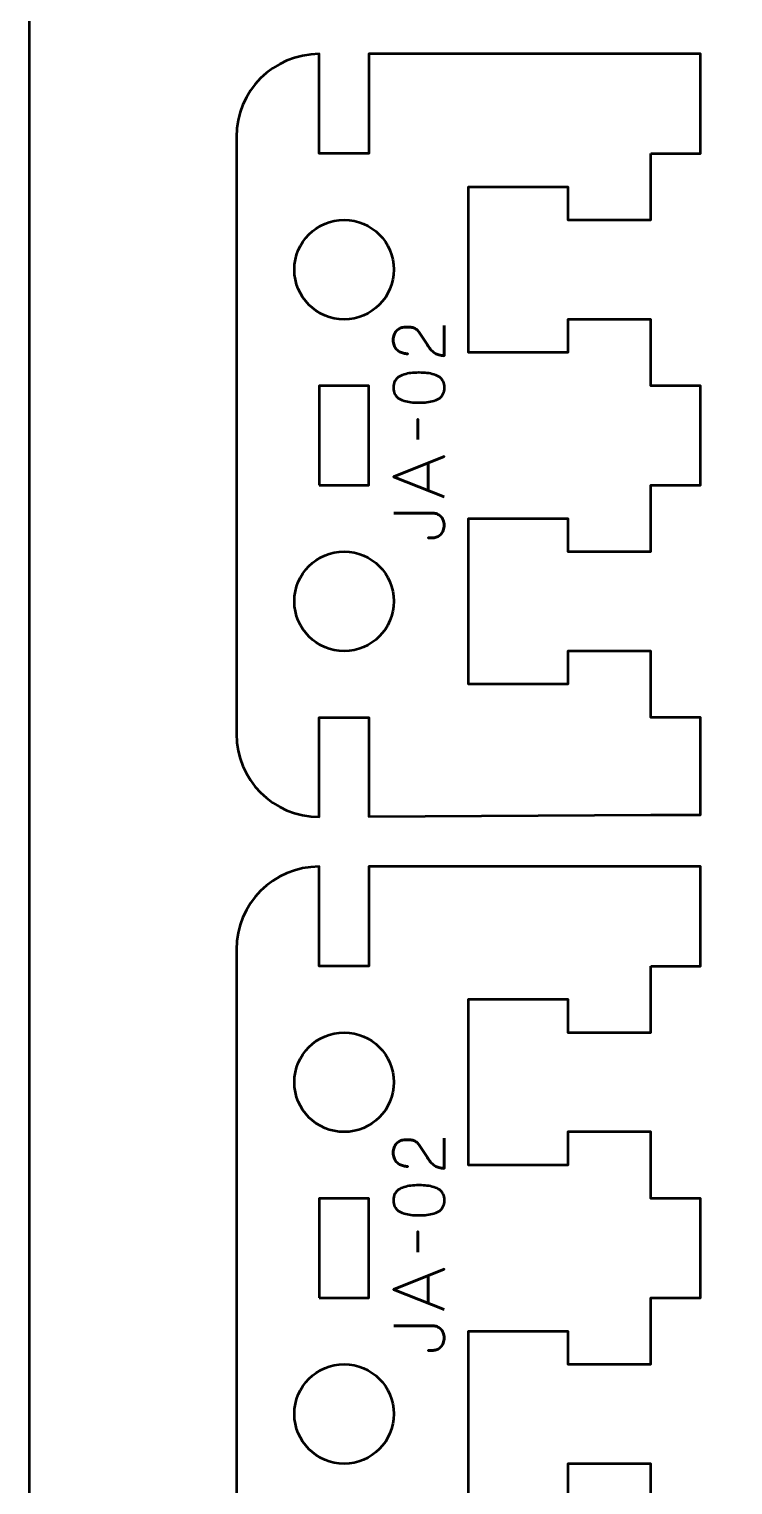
# Model space of a CAD drawing. Header units: centimetres. Extents: x -21 to 0, y -29.7 to 0.
# Drawn here: x -21 to -16.76, y -15.28 to -6.5 of the extents above; entities that cross this region are included whole.
import ezdxf

# ---------------------------------------------------------------- set-up
doc = ezdxf.new("R2010")
doc.units = ezdxf.units.CM
doc.header["$MEASUREMENT"] = 0
doc.layers.add('Layer 1', color=7, linetype='Continuous')

msp = doc.modelspace()

# ---------------------------------------------------------------- linework, layer by layer
at = {"layer": 'Layer 1', "color": 250, "lineweight": 53}
for centre in [(-19.1, -7.95006), (-19.1, -9.95006), (-19.1, -12.85006), (-19.1, -14.85006)]:
    msp.add_ellipse(centre, major_axis=(0, 0.3), ratio=1, dxfattribs=at)
at = {"layer": 'Layer 1', "color": 22, "lineweight": 53}
msp.add_open_spline([(-21.00003, -29.19995), (-21.00003, -29.19995), (-21.00003, -0.49992), (-21.00003, -0.49992), (-21.00003, -0.49992), (-21.00003, -0.22295), (-20.77694, 0.00004), (-20.49994, 0.00004), (-20.49994, 0.00004), (-20.49994, 0.00004), (-0.50008, 0.00004), (-0.50008, 0.00004), (-0.50008, 0.00004), (-0.22294, 0.00004), (0.00002, -0.22295), (0.00002, -0.49992), (0.00002, -0.49992), (0.00002, -0.49992), (0.00002, -29.19995), (0.00002, -29.19995), (0.00002, -29.19995), (0.00002, -29.47695), (-0.22294, -29.70004), (-0.50008, -29.70004), (-0.50008, -29.70004), (-0.50008, -29.70004), (-20.49994, -29.70004), (-20.49994, -29.70004), (-20.49994, -29.70004), (-20.77694, -29.70004), (-21.00003, -29.47695), (-21.00003, -29.19995)], degree=3, knots=[0, 0, 0, 0, 0.125, 0.125, 0.125, 0.125, 0.25, 0.25, 0.25, 0.25, 0.375, 0.375, 0.375, 0.375, 0.5, 0.5, 0.5, 0.5, 0.625, 0.625, 0.625, 0.625, 0.75, 0.75, 0.75, 0.75, 0.875, 0.875, 0.875, 0.875, 1, 1, 1, 1], dxfattribs=at)
at = {"layer": 'Layer 1', "color": 114, "lineweight": 53}
for points in [[(-17.25, -7.25006), (-17.25, -7.25006), (-17.24999, -7.65006), (-17.24999, -7.65006), (-17.24999, -7.65006), (-17.24999, -7.65006), (-17.75, -7.65006), (-17.75, -7.65006), (-17.75, -7.65006), (-17.75, -7.65006), (-17.75001, -7.45006), (-17.75001, -7.45006), (-17.75001, -7.45006), (-17.75001, -7.45006), (-18.35, -7.45006), (-18.35, -7.45006), (-18.35, -7.45006), (-18.35, -7.83339), (-18.35, -8.06673), (-18.35, -8.45006), (-18.35, -8.45006), (-18.35, -8.45006), (-17.75001, -8.45006), (-17.75001, -8.45006), (-17.75001, -8.45006), (-17.75001, -8.45006), (-17.75, -8.25006), (-17.75, -8.25006), (-17.75, -8.25006), (-17.75, -8.25006), (-17.25, -8.25006), (-17.25, -8.25006), (-17.25, -8.25006), (-17.25, -8.25006), (-17.25, -8.65006), (-17.25, -8.65006), (-17.25, -8.65006), (-17.25, -8.65006), (-16.95, -8.65006), (-16.95, -8.65006), (-16.95, -8.65006), (-16.95, -8.65006), (-16.95, -9.25006), (-16.95, -9.25006), (-16.95, -9.25006), (-16.95, -9.25006), (-17.25, -9.25006), (-17.25, -9.25006), (-17.25, -9.25006), (-17.25, -9.25006), (-17.24999, -9.65006), (-17.24999, -9.65006), (-17.24999, -9.65006), (-17.24999, -9.65006), (-17.75, -9.65006), (-17.75, -9.65006), (-17.75, -9.65006), (-17.75, -9.65006), (-17.75001, -9.45006), (-17.75001, -9.45006), (-17.75001, -9.45006), (-17.75001, -9.45006), (-18.35, -9.45006), (-18.35, -9.45006), (-18.35, -9.45006), (-18.35, -9.83339), (-18.35, -10.06673), (-18.35, -10.45006), (-18.35, -10.45006), (-18.35, -10.45006), (-17.75001, -10.45006), (-17.75001, -10.45006), (-17.75001, -10.45006), (-17.75001, -10.45006), (-17.75, -10.25006), (-17.75, -10.25006), (-17.75, -10.25006), (-17.75, -10.25006), (-17.25, -10.25006), (-17.25, -10.25006), (-17.25, -10.25006), (-17.25, -10.25006), (-17.25, -10.65006), (-17.25, -10.65006), (-17.25, -10.65006), (-17.25, -10.65006), (-16.95, -10.65006), (-16.95, -10.65006), (-16.95, -10.65006), (-16.95, -10.65006), (-16.95, -11.23756), (-16.95, -11.23756), (-16.95, -11.23756), (-16.95, -11.23756), (-17.25, -11.23756), (-17.25, -11.23756), (-17.25, -11.23756), (-17.25, -11.23756), (-18.95, -11.24818), (-18.95, -11.24818), (-18.95, -11.24818), (-18.95, -11.24818), (-18.95, -10.65006), (-18.95, -10.65006), (-18.95, -10.65006), (-18.95, -10.65006), (-19.25, -10.65006), (-19.25, -10.65006), (-19.25, -10.65006), (-19.25, -10.65006), (-19.25, -11.25006), (-19.25, -11.25006), (-19.25, -11.25006), (-19.52609, -11.25006), (-19.75, -11.02615), (-19.75, -10.75006), (-19.75, -10.75006), (-19.75, -10.75006), (-19.75, -7.15006), (-19.75, -7.15006), (-19.75, -7.15006), (-19.75, -6.87397), (-19.52609, -6.65006), (-19.25, -6.65006), (-19.25, -6.65006), (-19.25, -6.65006), (-19.25, -7.25006), (-19.25, -7.25006), (-19.25, -7.25006), (-19.25, -7.25006), (-18.95, -7.25006), (-18.95, -7.25006), (-18.95, -7.25006), (-18.95, -7.25006), (-18.95, -6.65006), (-18.95, -6.65006), (-18.95, -6.65006), (-18.95, -6.65006), (-17.24999, -6.65006), (-17.24999, -6.65006), (-17.24999, -6.65006), (-17.24999, -6.65006), (-17.25, -6.65006), (-17.25, -6.65006), (-17.25, -6.65006), (-17.25, -6.65006), (-16.95, -6.65006), (-16.95, -6.65006), (-16.95, -6.65006), (-16.95, -6.65006), (-16.95, -7.25006), (-16.95, -7.25006), (-16.95, -7.25006), (-16.95, -7.25006), (-17.25, -7.25006), (-17.25, -7.25006)], [(-17.25, -12.15006), (-17.25, -12.15006), (-17.24999, -12.55006), (-17.24999, -12.55006), (-17.24999, -12.55006), (-17.24999, -12.55006), (-17.75, -12.55006), (-17.75, -12.55006), (-17.75, -12.55006), (-17.75, -12.55006), (-17.75001, -12.35006), (-17.75001, -12.35006), (-17.75001, -12.35006), (-17.75001, -12.35006), (-18.35, -12.35006), (-18.35, -12.35006), (-18.35, -12.35006), (-18.35, -12.73339), (-18.35, -12.96673), (-18.35, -13.35006), (-18.35, -13.35006), (-18.35, -13.35006), (-17.75001, -13.35006), (-17.75001, -13.35006), (-17.75001, -13.35006), (-17.75001, -13.35006), (-17.75, -13.15006), (-17.75, -13.15006), (-17.75, -13.15006), (-17.75, -13.15006), (-17.25, -13.15006), (-17.25, -13.15006), (-17.25, -13.15006), (-17.25, -13.15006), (-17.25, -13.55006), (-17.25, -13.55006), (-17.25, -13.55006), (-17.25, -13.55006), (-16.95, -13.55006), (-16.95, -13.55006), (-16.95, -13.55006), (-16.95, -13.55006), (-16.95, -14.15006), (-16.95, -14.15006), (-16.95, -14.15006), (-16.95, -14.15006), (-17.25, -14.15006), (-17.25, -14.15006), (-17.25, -14.15006), (-17.25, -14.15006), (-17.24999, -14.55006), (-17.24999, -14.55006), (-17.24999, -14.55006), (-17.24999, -14.55006), (-17.75, -14.55006), (-17.75, -14.55006), (-17.75, -14.55006), (-17.75, -14.55006), (-17.75001, -14.35006), (-17.75001, -14.35006), (-17.75001, -14.35006), (-17.75001, -14.35006), (-18.35, -14.35006), (-18.35, -14.35006), (-18.35, -14.35006), (-18.35, -14.73339), (-18.35, -14.96673), (-18.35, -15.35006), (-18.35, -15.35006), (-18.35, -15.35006), (-17.75001, -15.35006), (-17.75001, -15.35006), (-17.75001, -15.35006), (-17.75001, -15.35006), (-17.75, -15.15006), (-17.75, -15.15006), (-17.75, -15.15006), (-17.75, -15.15006), (-17.25, -15.15006), (-17.25, -15.15006), (-17.25, -15.15006), (-17.25, -15.15006), (-17.25, -15.55006), (-17.25, -15.55006), (-17.25, -15.55006), (-17.25, -15.55006), (-16.95, -15.55006), (-16.95, -15.55006), (-16.95, -15.55006), (-16.95, -15.55006), (-16.95, -16.13756), (-16.95, -16.13756), (-16.95, -16.13756), (-16.95, -16.13756), (-17.25, -16.13756), (-17.25, -16.13756), (-17.25, -16.13756), (-17.25, -16.13756), (-18.95, -16.14818), (-18.95, -16.14818), (-18.95, -16.14818), (-18.95, -16.14818), (-18.95, -15.55006), (-18.95, -15.55006), (-18.95, -15.55006), (-18.95, -15.55006), (-19.25, -15.55006), (-19.25, -15.55006), (-19.25, -15.55006), (-19.25, -15.55006), (-19.25, -16.15006), (-19.25, -16.15006), (-19.25, -16.15006), (-19.52609, -16.15006), (-19.75, -15.92615), (-19.75, -15.65006), (-19.75, -15.65006), (-19.75, -15.65006), (-19.75, -12.05006), (-19.75, -12.05006), (-19.75, -12.05006), (-19.75, -11.77397), (-19.52609, -11.55006), (-19.25, -11.55006), (-19.25, -11.55006), (-19.25, -11.55006), (-19.25, -12.15006), (-19.25, -12.15006), (-19.25, -12.15006), (-19.25, -12.15006), (-18.95, -12.15006), (-18.95, -12.15006), (-18.95, -12.15006), (-18.95, -12.15006), (-18.95, -11.55006), (-18.95, -11.55006), (-18.95, -11.55006), (-18.95, -11.55006), (-17.24999, -11.55006), (-17.24999, -11.55006), (-17.24999, -11.55006), (-17.24999, -11.55006), (-17.25, -11.55006), (-17.25, -11.55006), (-17.25, -11.55006), (-17.25, -11.55006), (-16.95, -11.55006), (-16.95, -11.55006), (-16.95, -11.55006), (-16.95, -11.55006), (-16.95, -12.15006), (-16.95, -12.15006), (-16.95, -12.15006), (-16.95, -12.15006), (-17.25, -12.15006), (-17.25, -12.15006)]]:
    msp.add_open_spline(points, degree=3, knots=[0, 0, 0, 0, 0.025641, 0.025641, 0.025641, 0.025641, 0.0512821, 0.0512821, 0.0512821, 0.0512821, 0.0769231, 0.0769231, 0.0769231, 0.0769231, 0.1025641, 0.1025641, 0.1025641, 0.1025641, 0.1282051, 0.1282051, 0.1282051, 0.1282051, 0.1538462, 0.1538462, 0.1538462, 0.1538462, 0.1794872, 0.1794872, 0.1794872, 0.1794872, 0.2051282, 0.2051282, 0.2051282, 0.2051282, 0.2307692, 0.2307692, 0.2307692, 0.2307692, 0.2564103, 0.2564103, 0.2564103, 0.2564103, 0.2820513, 0.2820513, 0.2820513, 0.2820513, 0.3076923, 0.3076923, 0.3076923, 0.3076923, 0.3333333, 0.3333333, 0.3333333, 0.3333333, 0.3589744, 0.3589744, 0.3589744, 0.3589744, 0.3846154, 0.3846154, 0.3846154, 0.3846154, 0.4102564, 0.4102564, 0.4102564, 0.4102564, 0.4358974, 0.4358974, 0.4358974, 0.4358974, 0.4615385, 0.4615385, 0.4615385, 0.4615385, 0.4871795, 0.4871795, 0.4871795, 0.4871795, 0.5128205, 0.5128205, 0.5128205, 0.5128205, 0.5384615, 0.5384615, 0.5384615, 0.5384615, 0.5641026, 0.5641026, 0.5641026, 0.5641026, 0.5897436, 0.5897436, 0.5897436, 0.5897436, 0.6153846, 0.6153846, 0.6153846, 0.6153846, 0.6410256, 0.6410256, 0.6410256, 0.6410256, 0.6666667, 0.6666667, 0.6666667, 0.6666667, 0.6923077, 0.6923077, 0.6923077, 0.6923077, 0.7179487, 0.7179487, 0.7179487, 0.7179487, 0.7435897, 0.7435897, 0.7435897, 0.7435897, 0.7692308, 0.7692308, 0.7692308, 0.7692308, 0.7948718, 0.7948718, 0.7948718, 0.7948718, 0.8205128, 0.8205128, 0.8205128, 0.8205128, 0.8461538, 0.8461538, 0.8461538, 0.8461538, 0.8717949, 0.8717949, 0.8717949, 0.8717949, 0.8974359, 0.8974359, 0.8974359, 0.8974359, 0.9230769, 0.9230769, 0.9230769, 0.9230769, 0.9487179, 0.9487179, 0.9487179, 0.9487179, 0.974359, 0.974359, 0.974359, 0.974359, 1, 1, 1, 1], dxfattribs=at)
at = {"layer": 'Layer 1', "color": 30, "lineweight": 53}
for points, knots in [([(-18.49612, -8.28755), (-18.49612, -8.28755), (-18.49612, -8.46916), (-18.49612, -8.46916), (-18.49612, -8.46916), (-18.5084, -8.46881), (-18.51926, -8.46726), (-18.52858, -8.46464), (-18.52858, -8.46464), (-18.53789, -8.46196), (-18.54607, -8.45837), (-18.55313, -8.45392), (-18.55313, -8.45392), (-18.56018, -8.4494), (-18.56646, -8.44425), (-18.57197, -8.4384), (-18.57197, -8.4384), (-18.57754, -8.43254), (-18.58262, -8.42626), (-18.58742, -8.41949), (-18.58742, -8.41949), (-18.59215, -8.41272), (-18.59687, -8.40573), (-18.60153, -8.39846), (-18.60153, -8.39846), (-18.60153, -8.39846), (-18.64979, -8.32607), (-18.64979, -8.32607), (-18.64979, -8.32607), (-18.65501, -8.31867), (-18.66065, -8.31288), (-18.66686, -8.30879), (-18.66686, -8.30879), (-18.673, -8.30463), (-18.67949, -8.30173), (-18.68627, -8.29997), (-18.68627, -8.29997), (-18.69311, -8.29828), (-18.70002, -8.29722), (-18.70715, -8.29687), (-18.70715, -8.29687), (-18.71428, -8.29651), (-18.7214, -8.29637), (-18.72853, -8.29644), (-18.72853, -8.29644), (-18.73438, -8.29644), (-18.74066, -8.29722), (-18.74744, -8.29877), (-18.74744, -8.29877), (-18.75414, -8.30039), (-18.76084, -8.30293), (-18.76747, -8.30653), (-18.76747, -8.30653), (-18.77411, -8.31013), (-18.78017, -8.31493), (-18.78568, -8.32092), (-18.78568, -8.32092), (-18.79111, -8.32692), (-18.79548, -8.33433), (-18.7988, -8.34315), (-18.7988, -8.34315), (-18.80212, -8.35197), (-18.80381, -8.36234), (-18.80388, -8.37433), (-18.80388, -8.37433), (-18.80381, -8.3864), (-18.80212, -8.39705), (-18.79887, -8.40623), (-18.79887, -8.40623), (-18.79563, -8.4154), (-18.79111, -8.42323), (-18.7854, -8.42972), (-18.7854, -8.42972), (-18.77968, -8.43621), (-18.77305, -8.44143), (-18.76564, -8.44552), (-18.76564, -8.44552), (-18.75823, -8.44962), (-18.75033, -8.45258), (-18.742, -8.45448), (-18.742, -8.45448), (-18.73368, -8.45639), (-18.72521, -8.45731), (-18.71667, -8.45731), (-18.71667, -8.45731), (-18.72521, -8.45731), (-18.73368, -8.45639), (-18.742, -8.45448), (-18.742, -8.45448), (-18.75033, -8.45258), (-18.75823, -8.44962), (-18.76564, -8.44552), (-18.76564, -8.44552), (-18.77305, -8.44143), (-18.77968, -8.43621), (-18.7854, -8.42972), (-18.7854, -8.42972), (-18.79111, -8.42323), (-18.79563, -8.4154), (-18.79887, -8.40623), (-18.79887, -8.40623), (-18.80212, -8.39705), (-18.80381, -8.3864), (-18.80388, -8.37433), (-18.80388, -8.37433), (-18.80381, -8.36234), (-18.80212, -8.35197), (-18.7988, -8.34315), (-18.7988, -8.34315), (-18.79548, -8.33433), (-18.79111, -8.32692), (-18.78568, -8.32092), (-18.78568, -8.32092), (-18.78017, -8.31493), (-18.77411, -8.31013), (-18.76747, -8.30653), (-18.76747, -8.30653), (-18.76084, -8.30293), (-18.75414, -8.30039), (-18.74744, -8.29877), (-18.74744, -8.29877), (-18.74066, -8.29722), (-18.73438, -8.29644), (-18.72853, -8.29644), (-18.72853, -8.29644), (-18.7214, -8.29637), (-18.71428, -8.29651), (-18.70715, -8.29687), (-18.70715, -8.29687), (-18.70002, -8.29722), (-18.69311, -8.29828), (-18.68627, -8.29997), (-18.68627, -8.29997), (-18.67949, -8.30173), (-18.673, -8.30463), (-18.66686, -8.30879), (-18.66686, -8.30879), (-18.66065, -8.31288), (-18.65501, -8.31867), (-18.64979, -8.32607), (-18.64979, -8.32607), (-18.64979, -8.32607), (-18.60153, -8.39846), (-18.60153, -8.39846), (-18.60153, -8.39846), (-18.59687, -8.40573), (-18.59215, -8.41272), (-18.58742, -8.41949), (-18.58742, -8.41949), (-18.58262, -8.42626), (-18.57754, -8.43254), (-18.57197, -8.4384), (-18.57197, -8.4384), (-18.56646, -8.44425), (-18.56018, -8.4494), (-18.55313, -8.45392), (-18.55313, -8.45392), (-18.54607, -8.45837), (-18.53789, -8.46196), (-18.52858, -8.46464), (-18.52858, -8.46464), (-18.51926, -8.46726), (-18.5084, -8.46881), (-18.49612, -8.46916), (-18.49612, -8.46916), (-18.49612, -8.46916), (-18.49612, -8.28755), (-18.49612, -8.28755)], [0, 0, 0, 0, 0.0238095, 0.0238095, 0.0238095, 0.0238095, 0.047619, 0.047619, 0.047619, 0.047619, 0.0714286, 0.0714286, 0.0714286, 0.0714286, 0.0952381, 0.0952381, 0.0952381, 0.0952381, 0.1190476, 0.1190476, 0.1190476, 0.1190476, 0.1428571, 0.1428571, 0.1428571, 0.1428571, 0.1666667, 0.1666667, 0.1666667, 0.1666667, 0.1904762, 0.1904762, 0.1904762, 0.1904762, 0.2142857, 0.2142857, 0.2142857, 0.2142857, 0.2380952, 0.2380952, 0.2380952, 0.2380952, 0.2619048, 0.2619048, 0.2619048, 0.2619048, 0.2857143, 0.2857143, 0.2857143, 0.2857143, 0.3095238, 0.3095238, 0.3095238, 0.3095238, 0.3333333, 0.3333333, 0.3333333, 0.3333333, 0.3571429, 0.3571429, 0.3571429, 0.3571429, 0.3809524, 0.3809524, 0.3809524, 0.3809524, 0.4047619, 0.4047619, 0.4047619, 0.4047619, 0.4285714, 0.4285714, 0.4285714, 0.4285714, 0.452381, 0.452381, 0.452381, 0.452381, 0.4761905, 0.4761905, 0.4761905, 0.4761905, 0.5, 0.5, 0.5, 0.5, 0.5238095, 0.5238095, 0.5238095, 0.5238095, 0.547619, 0.547619, 0.547619, 0.547619, 0.5714286, 0.5714286, 0.5714286, 0.5714286, 0.5952381, 0.5952381, 0.5952381, 0.5952381, 0.6190476, 0.6190476, 0.6190476, 0.6190476, 0.6428571, 0.6428571, 0.6428571, 0.6428571, 0.6666667, 0.6666667, 0.6666667, 0.6666667, 0.6904762, 0.6904762, 0.6904762, 0.6904762, 0.7142857, 0.7142857, 0.7142857, 0.7142857, 0.7380952, 0.7380952, 0.7380952, 0.7380952, 0.7619048, 0.7619048, 0.7619048, 0.7619048, 0.7857143, 0.7857143, 0.7857143, 0.7857143, 0.8095238, 0.8095238, 0.8095238, 0.8095238, 0.8333333, 0.8333333, 0.8333333, 0.8333333, 0.8571429, 0.8571429, 0.8571429, 0.8571429, 0.8809524, 0.8809524, 0.8809524, 0.8809524, 0.9047619, 0.9047619, 0.9047619, 0.9047619, 0.9285714, 0.9285714, 0.9285714, 0.9285714, 0.952381, 0.952381, 0.952381, 0.952381, 0.9761905, 0.9761905, 0.9761905, 0.9761905, 1, 1, 1, 1]), ([(-18.49612, -8.66177), (-18.49619, -8.64696), (-18.4988, -8.63419), (-18.50388, -8.62353), (-18.50388, -8.62353), (-18.50896, -8.61295), (-18.51623, -8.60413), (-18.52547, -8.59708), (-18.52547, -8.59708), (-18.53478, -8.59009), (-18.54579, -8.58459), (-18.55849, -8.5805), (-18.55849, -8.5805), (-18.57119, -8.57647), (-18.58509, -8.57358), (-18.60033, -8.57196), (-18.60033, -8.57196), (-18.61557, -8.57026), (-18.63159, -8.56942), (-18.64852, -8.56949), (-18.64852, -8.56949), (-18.66538, -8.56942), (-18.6814, -8.57026), (-18.69657, -8.57196), (-18.69657, -8.57196), (-18.71174, -8.57358), (-18.72571, -8.57647), (-18.73841, -8.5805), (-18.73841, -8.5805), (-18.75104, -8.58459), (-18.76204, -8.59009), (-18.77143, -8.59708), (-18.77143, -8.59708), (-18.78074, -8.60413), (-18.78801, -8.61295), (-18.79309, -8.62353), (-18.79309, -8.62353), (-18.79824, -8.63419), (-18.80085, -8.64696), (-18.80092, -8.66177), (-18.80092, -8.66177), (-18.80085, -8.67659), (-18.79824, -8.68936), (-18.79309, -8.70002), (-18.79309, -8.70002), (-18.78801, -8.7106), (-18.78074, -8.71942), (-18.77143, -8.72647), (-18.77143, -8.72647), (-18.76204, -8.73346), (-18.75104, -8.73896), (-18.73841, -8.74305), (-18.73841, -8.74305), (-18.72571, -8.74708), (-18.71174, -8.74997), (-18.69657, -8.75159), (-18.69657, -8.75159), (-18.6814, -8.75328), (-18.66538, -8.75413), (-18.64852, -8.75406), (-18.64852, -8.75406), (-18.63159, -8.75413), (-18.61557, -8.75328), (-18.60033, -8.75159), (-18.60033, -8.75159), (-18.58509, -8.74997), (-18.57119, -8.74708), (-18.55849, -8.74305), (-18.55849, -8.74305), (-18.54579, -8.73896), (-18.53478, -8.73346), (-18.52547, -8.72647), (-18.52547, -8.72647), (-18.51623, -8.71942), (-18.50896, -8.7106), (-18.50388, -8.70002), (-18.50388, -8.70002), (-18.4988, -8.68936), (-18.49619, -8.67659), (-18.49612, -8.66177)], [0, 0, 0, 0, 0.05, 0.05, 0.05, 0.05, 0.1, 0.1, 0.1, 0.1, 0.15, 0.15, 0.15, 0.15, 0.2, 0.2, 0.2, 0.2, 0.25, 0.25, 0.25, 0.25, 0.3, 0.3, 0.3, 0.3, 0.35, 0.35, 0.35, 0.35, 0.4, 0.4, 0.4, 0.4, 0.45, 0.45, 0.45, 0.45, 0.5, 0.5, 0.5, 0.5, 0.55, 0.55, 0.55, 0.55, 0.6, 0.6, 0.6, 0.6, 0.65, 0.65, 0.65, 0.65, 0.7, 0.7, 0.7, 0.7, 0.75, 0.75, 0.75, 0.75, 0.8, 0.8, 0.8, 0.8, 0.85, 0.85, 0.85, 0.85, 0.9, 0.9, 0.9, 0.9, 0.95, 0.95, 0.95, 0.95, 1, 1, 1, 1]), ([(-18.49612, -8.66177), (-18.49619, -8.64696), (-18.4988, -8.63419), (-18.50388, -8.62353), (-18.50388, -8.62353), (-18.50896, -8.61295), (-18.51623, -8.60413), (-18.52547, -8.59708), (-18.52547, -8.59708), (-18.53478, -8.59009), (-18.54579, -8.58459), (-18.55849, -8.5805), (-18.55849, -8.5805), (-18.57119, -8.57647), (-18.58509, -8.57358), (-18.60033, -8.57196), (-18.60033, -8.57196), (-18.61557, -8.57026), (-18.63159, -8.56942), (-18.64852, -8.56949), (-18.64852, -8.56949), (-18.66538, -8.56942), (-18.6814, -8.57026), (-18.69657, -8.57196), (-18.69657, -8.57196), (-18.71174, -8.57358), (-18.72571, -8.57647), (-18.73841, -8.5805), (-18.73841, -8.5805), (-18.75104, -8.58459), (-18.76204, -8.59009), (-18.77143, -8.59708), (-18.77143, -8.59708), (-18.78074, -8.60413), (-18.78801, -8.61295), (-18.79309, -8.62353), (-18.79309, -8.62353), (-18.79824, -8.63419), (-18.80085, -8.64696), (-18.80092, -8.66177), (-18.80092, -8.66177), (-18.80085, -8.67659), (-18.79824, -8.68936), (-18.79309, -8.70002), (-18.79309, -8.70002), (-18.78801, -8.7106), (-18.78074, -8.71942), (-18.77143, -8.72647), (-18.77143, -8.72647), (-18.76204, -8.73346), (-18.75104, -8.73896), (-18.73841, -8.74305), (-18.73841, -8.74305), (-18.72571, -8.74708), (-18.71174, -8.74997), (-18.69657, -8.75159), (-18.69657, -8.75159), (-18.6814, -8.75328), (-18.66538, -8.75413), (-18.64852, -8.75406), (-18.64852, -8.75406), (-18.63159, -8.75413), (-18.61557, -8.75328), (-18.60033, -8.75159), (-18.60033, -8.75159), (-18.58509, -8.74997), (-18.57119, -8.74708), (-18.55849, -8.74305), (-18.55849, -8.74305), (-18.54579, -8.73896), (-18.53478, -8.73346), (-18.52547, -8.72647), (-18.52547, -8.72647), (-18.51623, -8.71942), (-18.50896, -8.7106), (-18.50388, -8.70002), (-18.50388, -8.70002), (-18.4988, -8.68936), (-18.49619, -8.67659), (-18.49612, -8.66177)], [0, 0, 0, 0, 0.05, 0.05, 0.05, 0.05, 0.1, 0.1, 0.1, 0.1, 0.15, 0.15, 0.15, 0.15, 0.2, 0.2, 0.2, 0.2, 0.25, 0.25, 0.25, 0.25, 0.3, 0.3, 0.3, 0.3, 0.35, 0.35, 0.35, 0.35, 0.4, 0.4, 0.4, 0.4, 0.45, 0.45, 0.45, 0.45, 0.5, 0.5, 0.5, 0.5, 0.55, 0.55, 0.55, 0.55, 0.6, 0.6, 0.6, 0.6, 0.65, 0.65, 0.65, 0.65, 0.7, 0.7, 0.7, 0.7, 0.75, 0.75, 0.75, 0.75, 0.8, 0.8, 0.8, 0.8, 0.85, 0.85, 0.85, 0.85, 0.9, 0.9, 0.9, 0.9, 0.95, 0.95, 0.95, 0.95, 1, 1, 1, 1]), ([(-18.65572, -8.97419), (-18.65572, -8.97419), (-18.65572, -8.851), (-18.65572, -8.851), (-18.65572, -8.851), (-18.65572, -8.851), (-18.65572, -8.97419), (-18.65572, -8.97419)], [0, 0, 0, 0, 0.5, 0.5, 0.5, 0.5, 1, 1, 1, 1]), ([(-18.49612, -9.32005), (-18.49612, -9.32005), (-18.80134, -9.19898), (-18.80134, -9.19898), (-18.80134, -9.19898), (-18.80134, -9.19898), (-18.49612, -9.07748), (-18.49612, -9.07748), (-18.49612, -9.07748), (-18.49612, -9.07748), (-18.80134, -9.19898), (-18.80134, -9.19898), (-18.80134, -9.19898), (-18.80134, -9.19898), (-18.49612, -9.32005), (-18.49612, -9.32005)], [0, 0, 0, 0, 0.25, 0.25, 0.25, 0.25, 0.5, 0.5, 0.5, 0.5, 0.75, 0.75, 0.75, 0.75, 1, 1, 1, 1]), ([(-18.59222, -9.28195), (-18.59222, -9.28195), (-18.59222, -9.11601), (-18.59222, -9.11601), (-18.59222, -9.11601), (-18.59222, -9.11601), (-18.59222, -9.28195), (-18.59222, -9.28195)], [0, 0, 0, 0, 0.5, 0.5, 0.5, 0.5, 1, 1, 1, 1]), ([(-18.79965, -9.41826), (-18.79965, -9.41826), (-18.56258, -9.41868), (-18.56258, -9.41868), (-18.56258, -9.41868), (-18.55482, -9.41868), (-18.54713, -9.42031), (-18.53937, -9.42341), (-18.53937, -9.42341), (-18.53168, -9.42659), (-18.52455, -9.43124), (-18.51813, -9.43738), (-18.51813, -9.43738), (-18.51164, -9.44359), (-18.50649, -9.45114), (-18.50254, -9.4601), (-18.50254, -9.4601), (-18.49866, -9.46913), (-18.49661, -9.47943), (-18.49654, -9.49107), (-18.49654, -9.49107), (-18.49654, -9.50272), (-18.49845, -9.51323), (-18.50219, -9.52254), (-18.50219, -9.52254), (-18.506, -9.53186), (-18.51108, -9.53983), (-18.5175, -9.54639), (-18.5175, -9.54639), (-18.52392, -9.55302), (-18.53097, -9.55803), (-18.53881, -9.56156), (-18.53881, -9.56156), (-18.54664, -9.56509), (-18.55454, -9.56685), (-18.56258, -9.56685), (-18.56258, -9.56685), (-18.56258, -9.56685), (-18.59391, -9.56685), (-18.59391, -9.56685), (-18.59391, -9.56685), (-18.59391, -9.56685), (-18.56258, -9.56685), (-18.56258, -9.56685), (-18.56258, -9.56685), (-18.55454, -9.56685), (-18.54664, -9.56509), (-18.53881, -9.56156), (-18.53881, -9.56156), (-18.53097, -9.55803), (-18.52392, -9.55302), (-18.5175, -9.54639), (-18.5175, -9.54639), (-18.51108, -9.53983), (-18.506, -9.53186), (-18.50219, -9.52254), (-18.50219, -9.52254), (-18.49845, -9.51323), (-18.49654, -9.50272), (-18.49654, -9.49107), (-18.49654, -9.49107), (-18.49661, -9.47943), (-18.49866, -9.46913), (-18.50254, -9.4601), (-18.50254, -9.4601), (-18.50649, -9.45114), (-18.51164, -9.44359), (-18.51813, -9.43738), (-18.51813, -9.43738), (-18.52455, -9.43124), (-18.53168, -9.42659), (-18.53937, -9.42341), (-18.53937, -9.42341), (-18.54713, -9.42031), (-18.55482, -9.41868), (-18.56258, -9.41868), (-18.56258, -9.41868), (-18.56258, -9.41868), (-18.79965, -9.41826), (-18.79965, -9.41826)], [0, 0, 0, 0, 0.05, 0.05, 0.05, 0.05, 0.1, 0.1, 0.1, 0.1, 0.15, 0.15, 0.15, 0.15, 0.2, 0.2, 0.2, 0.2, 0.25, 0.25, 0.25, 0.25, 0.3, 0.3, 0.3, 0.3, 0.35, 0.35, 0.35, 0.35, 0.4, 0.4, 0.4, 0.4, 0.45, 0.45, 0.45, 0.45, 0.5, 0.5, 0.5, 0.5, 0.55, 0.55, 0.55, 0.55, 0.6, 0.6, 0.6, 0.6, 0.65, 0.65, 0.65, 0.65, 0.7, 0.7, 0.7, 0.7, 0.75, 0.75, 0.75, 0.75, 0.8, 0.8, 0.8, 0.8, 0.85, 0.85, 0.85, 0.85, 0.9, 0.9, 0.9, 0.9, 0.95, 0.95, 0.95, 0.95, 1, 1, 1, 1]), ([(-18.49612, -13.18755), (-18.49612, -13.18755), (-18.49612, -13.36916), (-18.49612, -13.36916), (-18.49612, -13.36916), (-18.5084, -13.36881), (-18.51926, -13.36726), (-18.52858, -13.36464), (-18.52858, -13.36464), (-18.53789, -13.36196), (-18.54607, -13.35837), (-18.55313, -13.35392), (-18.55313, -13.35392), (-18.56018, -13.3494), (-18.56646, -13.34425), (-18.57197, -13.3384), (-18.57197, -13.3384), (-18.57754, -13.33254), (-18.58262, -13.32626), (-18.58742, -13.31949), (-18.58742, -13.31949), (-18.59215, -13.31272), (-18.59687, -13.30573), (-18.60153, -13.29846), (-18.60153, -13.29846), (-18.60153, -13.29846), (-18.64979, -13.22607), (-18.64979, -13.22607), (-18.64979, -13.22607), (-18.65501, -13.21867), (-18.66065, -13.21288), (-18.66686, -13.20879), (-18.66686, -13.20879), (-18.673, -13.20463), (-18.67949, -13.20173), (-18.68627, -13.19997), (-18.68627, -13.19997), (-18.69311, -13.19828), (-18.70002, -13.19722), (-18.70715, -13.19687), (-18.70715, -13.19687), (-18.71428, -13.19651), (-18.7214, -13.19637), (-18.72853, -13.19644), (-18.72853, -13.19644), (-18.73438, -13.19644), (-18.74066, -13.19722), (-18.74744, -13.19877), (-18.74744, -13.19877), (-18.75414, -13.20039), (-18.76084, -13.20293), (-18.76747, -13.20653), (-18.76747, -13.20653), (-18.77411, -13.21013), (-18.78017, -13.21493), (-18.78568, -13.22092), (-18.78568, -13.22092), (-18.79111, -13.22692), (-18.79548, -13.23433), (-18.7988, -13.24315), (-18.7988, -13.24315), (-18.80212, -13.25197), (-18.80381, -13.26234), (-18.80388, -13.27433), (-18.80388, -13.27433), (-18.80381, -13.2864), (-18.80212, -13.29705), (-18.79887, -13.30623), (-18.79887, -13.30623), (-18.79563, -13.3154), (-18.79111, -13.32323), (-18.7854, -13.32972), (-18.7854, -13.32972), (-18.77968, -13.33621), (-18.77305, -13.34143), (-18.76564, -13.34552), (-18.76564, -13.34552), (-18.75823, -13.34962), (-18.75033, -13.35258), (-18.742, -13.35448), (-18.742, -13.35448), (-18.73368, -13.35639), (-18.72521, -13.35731), (-18.71667, -13.35731), (-18.71667, -13.35731), (-18.72521, -13.35731), (-18.73368, -13.35639), (-18.742, -13.35448), (-18.742, -13.35448), (-18.75033, -13.35258), (-18.75823, -13.34962), (-18.76564, -13.34552), (-18.76564, -13.34552), (-18.77305, -13.34143), (-18.77968, -13.33621), (-18.7854, -13.32972), (-18.7854, -13.32972), (-18.79111, -13.32323), (-18.79563, -13.3154), (-18.79887, -13.30623), (-18.79887, -13.30623), (-18.80212, -13.29705), (-18.80381, -13.2864), (-18.80388, -13.27433), (-18.80388, -13.27433), (-18.80381, -13.26234), (-18.80212, -13.25197), (-18.7988, -13.24315), (-18.7988, -13.24315), (-18.79548, -13.23433), (-18.79111, -13.22692), (-18.78568, -13.22092), (-18.78568, -13.22092), (-18.78017, -13.21493), (-18.77411, -13.21013), (-18.76747, -13.20653), (-18.76747, -13.20653), (-18.76084, -13.20293), (-18.75414, -13.20039), (-18.74744, -13.19877), (-18.74744, -13.19877), (-18.74066, -13.19722), (-18.73438, -13.19644), (-18.72853, -13.19644), (-18.72853, -13.19644), (-18.7214, -13.19637), (-18.71428, -13.19651), (-18.70715, -13.19687), (-18.70715, -13.19687), (-18.70002, -13.19722), (-18.69311, -13.19828), (-18.68627, -13.19997), (-18.68627, -13.19997), (-18.67949, -13.20173), (-18.673, -13.20463), (-18.66686, -13.20879), (-18.66686, -13.20879), (-18.66065, -13.21288), (-18.65501, -13.21867), (-18.64979, -13.22607), (-18.64979, -13.22607), (-18.64979, -13.22607), (-18.60153, -13.29846), (-18.60153, -13.29846), (-18.60153, -13.29846), (-18.59687, -13.30573), (-18.59215, -13.31272), (-18.58742, -13.31949), (-18.58742, -13.31949), (-18.58262, -13.32626), (-18.57754, -13.33254), (-18.57197, -13.3384), (-18.57197, -13.3384), (-18.56646, -13.34425), (-18.56018, -13.3494), (-18.55313, -13.35392), (-18.55313, -13.35392), (-18.54607, -13.35837), (-18.53789, -13.36196), (-18.52858, -13.36464), (-18.52858, -13.36464), (-18.51926, -13.36726), (-18.5084, -13.36881), (-18.49612, -13.36916), (-18.49612, -13.36916), (-18.49612, -13.36916), (-18.49612, -13.18755), (-18.49612, -13.18755)], [0, 0, 0, 0, 0.0238095, 0.0238095, 0.0238095, 0.0238095, 0.047619, 0.047619, 0.047619, 0.047619, 0.0714286, 0.0714286, 0.0714286, 0.0714286, 0.0952381, 0.0952381, 0.0952381, 0.0952381, 0.1190476, 0.1190476, 0.1190476, 0.1190476, 0.1428571, 0.1428571, 0.1428571, 0.1428571, 0.1666667, 0.1666667, 0.1666667, 0.1666667, 0.1904762, 0.1904762, 0.1904762, 0.1904762, 0.2142857, 0.2142857, 0.2142857, 0.2142857, 0.2380952, 0.2380952, 0.2380952, 0.2380952, 0.2619048, 0.2619048, 0.2619048, 0.2619048, 0.2857143, 0.2857143, 0.2857143, 0.2857143, 0.3095238, 0.3095238, 0.3095238, 0.3095238, 0.3333333, 0.3333333, 0.3333333, 0.3333333, 0.3571429, 0.3571429, 0.3571429, 0.3571429, 0.3809524, 0.3809524, 0.3809524, 0.3809524, 0.4047619, 0.4047619, 0.4047619, 0.4047619, 0.4285714, 0.4285714, 0.4285714, 0.4285714, 0.452381, 0.452381, 0.452381, 0.452381, 0.4761905, 0.4761905, 0.4761905, 0.4761905, 0.5, 0.5, 0.5, 0.5, 0.5238095, 0.5238095, 0.5238095, 0.5238095, 0.547619, 0.547619, 0.547619, 0.547619, 0.5714286, 0.5714286, 0.5714286, 0.5714286, 0.5952381, 0.5952381, 0.5952381, 0.5952381, 0.6190476, 0.6190476, 0.6190476, 0.6190476, 0.6428571, 0.6428571, 0.6428571, 0.6428571, 0.6666667, 0.6666667, 0.6666667, 0.6666667, 0.6904762, 0.6904762, 0.6904762, 0.6904762, 0.7142857, 0.7142857, 0.7142857, 0.7142857, 0.7380952, 0.7380952, 0.7380952, 0.7380952, 0.7619048, 0.7619048, 0.7619048, 0.7619048, 0.7857143, 0.7857143, 0.7857143, 0.7857143, 0.8095238, 0.8095238, 0.8095238, 0.8095238, 0.8333333, 0.8333333, 0.8333333, 0.8333333, 0.8571429, 0.8571429, 0.8571429, 0.8571429, 0.8809524, 0.8809524, 0.8809524, 0.8809524, 0.9047619, 0.9047619, 0.9047619, 0.9047619, 0.9285714, 0.9285714, 0.9285714, 0.9285714, 0.952381, 0.952381, 0.952381, 0.952381, 0.9761905, 0.9761905, 0.9761905, 0.9761905, 1, 1, 1, 1]), ([(-18.49612, -13.56177), (-18.49619, -13.54696), (-18.4988, -13.53419), (-18.50388, -13.52353), (-18.50388, -13.52353), (-18.50896, -13.51295), (-18.51623, -13.50413), (-18.52547, -13.49708), (-18.52547, -13.49708), (-18.53478, -13.49009), (-18.54579, -13.48459), (-18.55849, -13.4805), (-18.55849, -13.4805), (-18.57119, -13.47647), (-18.58509, -13.47358), (-18.60033, -13.47196), (-18.60033, -13.47196), (-18.61557, -13.47026), (-18.63159, -13.46942), (-18.64852, -13.46949), (-18.64852, -13.46949), (-18.66538, -13.46942), (-18.6814, -13.47026), (-18.69657, -13.47196), (-18.69657, -13.47196), (-18.71174, -13.47358), (-18.72571, -13.47647), (-18.73841, -13.4805), (-18.73841, -13.4805), (-18.75104, -13.48459), (-18.76204, -13.49009), (-18.77143, -13.49708), (-18.77143, -13.49708), (-18.78074, -13.50413), (-18.78801, -13.51295), (-18.79309, -13.52353), (-18.79309, -13.52353), (-18.79824, -13.53419), (-18.80085, -13.54696), (-18.80092, -13.56177), (-18.80092, -13.56177), (-18.80085, -13.57659), (-18.79824, -13.58936), (-18.79309, -13.60002), (-18.79309, -13.60002), (-18.78801, -13.6106), (-18.78074, -13.61942), (-18.77143, -13.62647), (-18.77143, -13.62647), (-18.76204, -13.63346), (-18.75104, -13.63896), (-18.73841, -13.64305), (-18.73841, -13.64305), (-18.72571, -13.64708), (-18.71174, -13.64997), (-18.69657, -13.65159), (-18.69657, -13.65159), (-18.6814, -13.65328), (-18.66538, -13.65413), (-18.64852, -13.65406), (-18.64852, -13.65406), (-18.63159, -13.65413), (-18.61557, -13.65328), (-18.60033, -13.65159), (-18.60033, -13.65159), (-18.58509, -13.64997), (-18.57119, -13.64708), (-18.55849, -13.64305), (-18.55849, -13.64305), (-18.54579, -13.63896), (-18.53478, -13.63346), (-18.52547, -13.62647), (-18.52547, -13.62647), (-18.51623, -13.61942), (-18.50896, -13.6106), (-18.50388, -13.60002), (-18.50388, -13.60002), (-18.4988, -13.58936), (-18.49619, -13.57659), (-18.49612, -13.56177)], [0, 0, 0, 0, 0.05, 0.05, 0.05, 0.05, 0.1, 0.1, 0.1, 0.1, 0.15, 0.15, 0.15, 0.15, 0.2, 0.2, 0.2, 0.2, 0.25, 0.25, 0.25, 0.25, 0.3, 0.3, 0.3, 0.3, 0.35, 0.35, 0.35, 0.35, 0.4, 0.4, 0.4, 0.4, 0.45, 0.45, 0.45, 0.45, 0.5, 0.5, 0.5, 0.5, 0.55, 0.55, 0.55, 0.55, 0.6, 0.6, 0.6, 0.6, 0.65, 0.65, 0.65, 0.65, 0.7, 0.7, 0.7, 0.7, 0.75, 0.75, 0.75, 0.75, 0.8, 0.8, 0.8, 0.8, 0.85, 0.85, 0.85, 0.85, 0.9, 0.9, 0.9, 0.9, 0.95, 0.95, 0.95, 0.95, 1, 1, 1, 1]), ([(-18.49612, -13.56177), (-18.49619, -13.54696), (-18.4988, -13.53419), (-18.50388, -13.52353), (-18.50388, -13.52353), (-18.50896, -13.51295), (-18.51623, -13.50413), (-18.52547, -13.49708), (-18.52547, -13.49708), (-18.53478, -13.49009), (-18.54579, -13.48459), (-18.55849, -13.4805), (-18.55849, -13.4805), (-18.57119, -13.47647), (-18.58509, -13.47358), (-18.60033, -13.47196), (-18.60033, -13.47196), (-18.61557, -13.47026), (-18.63159, -13.46942), (-18.64852, -13.46949), (-18.64852, -13.46949), (-18.66538, -13.46942), (-18.6814, -13.47026), (-18.69657, -13.47196), (-18.69657, -13.47196), (-18.71174, -13.47358), (-18.72571, -13.47647), (-18.73841, -13.4805), (-18.73841, -13.4805), (-18.75104, -13.48459), (-18.76204, -13.49009), (-18.77143, -13.49708), (-18.77143, -13.49708), (-18.78074, -13.50413), (-18.78801, -13.51295), (-18.79309, -13.52353), (-18.79309, -13.52353), (-18.79824, -13.53419), (-18.80085, -13.54696), (-18.80092, -13.56177), (-18.80092, -13.56177), (-18.80085, -13.57659), (-18.79824, -13.58936), (-18.79309, -13.60002), (-18.79309, -13.60002), (-18.78801, -13.6106), (-18.78074, -13.61942), (-18.77143, -13.62647), (-18.77143, -13.62647), (-18.76204, -13.63346), (-18.75104, -13.63896), (-18.73841, -13.64305), (-18.73841, -13.64305), (-18.72571, -13.64708), (-18.71174, -13.64997), (-18.69657, -13.65159), (-18.69657, -13.65159), (-18.6814, -13.65328), (-18.66538, -13.65413), (-18.64852, -13.65406), (-18.64852, -13.65406), (-18.63159, -13.65413), (-18.61557, -13.65328), (-18.60033, -13.65159), (-18.60033, -13.65159), (-18.58509, -13.64997), (-18.57119, -13.64708), (-18.55849, -13.64305), (-18.55849, -13.64305), (-18.54579, -13.63896), (-18.53478, -13.63346), (-18.52547, -13.62647), (-18.52547, -13.62647), (-18.51623, -13.61942), (-18.50896, -13.6106), (-18.50388, -13.60002), (-18.50388, -13.60002), (-18.4988, -13.58936), (-18.49619, -13.57659), (-18.49612, -13.56177)], [0, 0, 0, 0, 0.05, 0.05, 0.05, 0.05, 0.1, 0.1, 0.1, 0.1, 0.15, 0.15, 0.15, 0.15, 0.2, 0.2, 0.2, 0.2, 0.25, 0.25, 0.25, 0.25, 0.3, 0.3, 0.3, 0.3, 0.35, 0.35, 0.35, 0.35, 0.4, 0.4, 0.4, 0.4, 0.45, 0.45, 0.45, 0.45, 0.5, 0.5, 0.5, 0.5, 0.55, 0.55, 0.55, 0.55, 0.6, 0.6, 0.6, 0.6, 0.65, 0.65, 0.65, 0.65, 0.7, 0.7, 0.7, 0.7, 0.75, 0.75, 0.75, 0.75, 0.8, 0.8, 0.8, 0.8, 0.85, 0.85, 0.85, 0.85, 0.9, 0.9, 0.9, 0.9, 0.95, 0.95, 0.95, 0.95, 1, 1, 1, 1]), ([(-18.65572, -13.87419), (-18.65572, -13.87419), (-18.65572, -13.751), (-18.65572, -13.751), (-18.65572, -13.751), (-18.65572, -13.751), (-18.65572, -13.87419), (-18.65572, -13.87419)], [0, 0, 0, 0, 0.5, 0.5, 0.5, 0.5, 1, 1, 1, 1]), ([(-18.49612, -14.22005), (-18.49612, -14.22005), (-18.80134, -14.09898), (-18.80134, -14.09898), (-18.80134, -14.09898), (-18.80134, -14.09898), (-18.49612, -13.97748), (-18.49612, -13.97748), (-18.49612, -13.97748), (-18.49612, -13.97748), (-18.80134, -14.09898), (-18.80134, -14.09898), (-18.80134, -14.09898), (-18.80134, -14.09898), (-18.49612, -14.22005), (-18.49612, -14.22005)], [0, 0, 0, 0, 0.25, 0.25, 0.25, 0.25, 0.5, 0.5, 0.5, 0.5, 0.75, 0.75, 0.75, 0.75, 1, 1, 1, 1]), ([(-18.59222, -14.18195), (-18.59222, -14.18195), (-18.59222, -14.01601), (-18.59222, -14.01601), (-18.59222, -14.01601), (-18.59222, -14.01601), (-18.59222, -14.18195), (-18.59222, -14.18195)], [0, 0, 0, 0, 0.5, 0.5, 0.5, 0.5, 1, 1, 1, 1]), ([(-18.79965, -14.31826), (-18.79965, -14.31826), (-18.56258, -14.31868), (-18.56258, -14.31868), (-18.56258, -14.31868), (-18.55482, -14.31868), (-18.54713, -14.32031), (-18.53937, -14.32341), (-18.53937, -14.32341), (-18.53168, -14.32659), (-18.52455, -14.33124), (-18.51813, -14.33738), (-18.51813, -14.33738), (-18.51164, -14.34359), (-18.50649, -14.35114), (-18.50254, -14.3601), (-18.50254, -14.3601), (-18.49866, -14.36913), (-18.49661, -14.37943), (-18.49654, -14.39107), (-18.49654, -14.39107), (-18.49654, -14.40272), (-18.49845, -14.41323), (-18.50219, -14.42254), (-18.50219, -14.42254), (-18.506, -14.43186), (-18.51108, -14.43983), (-18.5175, -14.44639), (-18.5175, -14.44639), (-18.52392, -14.45302), (-18.53097, -14.45803), (-18.53881, -14.46156), (-18.53881, -14.46156), (-18.54664, -14.46509), (-18.55454, -14.46685), (-18.56258, -14.46685), (-18.56258, -14.46685), (-18.56258, -14.46685), (-18.59391, -14.46685), (-18.59391, -14.46685), (-18.59391, -14.46685), (-18.59391, -14.46685), (-18.56258, -14.46685), (-18.56258, -14.46685), (-18.56258, -14.46685), (-18.55454, -14.46685), (-18.54664, -14.46509), (-18.53881, -14.46156), (-18.53881, -14.46156), (-18.53097, -14.45803), (-18.52392, -14.45302), (-18.5175, -14.44639), (-18.5175, -14.44639), (-18.51108, -14.43983), (-18.506, -14.43186), (-18.50219, -14.42254), (-18.50219, -14.42254), (-18.49845, -14.41323), (-18.49654, -14.40272), (-18.49654, -14.39107), (-18.49654, -14.39107), (-18.49661, -14.37943), (-18.49866, -14.36913), (-18.50254, -14.3601), (-18.50254, -14.3601), (-18.50649, -14.35114), (-18.51164, -14.34359), (-18.51813, -14.33738), (-18.51813, -14.33738), (-18.52455, -14.33124), (-18.53168, -14.32659), (-18.53937, -14.32341), (-18.53937, -14.32341), (-18.54713, -14.32031), (-18.55482, -14.31868), (-18.56258, -14.31868), (-18.56258, -14.31868), (-18.56258, -14.31868), (-18.79965, -14.31826), (-18.79965, -14.31826)], [0, 0, 0, 0, 0.05, 0.05, 0.05, 0.05, 0.1, 0.1, 0.1, 0.1, 0.15, 0.15, 0.15, 0.15, 0.2, 0.2, 0.2, 0.2, 0.25, 0.25, 0.25, 0.25, 0.3, 0.3, 0.3, 0.3, 0.35, 0.35, 0.35, 0.35, 0.4, 0.4, 0.4, 0.4, 0.45, 0.45, 0.45, 0.45, 0.5, 0.5, 0.5, 0.5, 0.55, 0.55, 0.55, 0.55, 0.6, 0.6, 0.6, 0.6, 0.65, 0.65, 0.65, 0.65, 0.7, 0.7, 0.7, 0.7, 0.75, 0.75, 0.75, 0.75, 0.8, 0.8, 0.8, 0.8, 0.85, 0.85, 0.85, 0.85, 0.9, 0.9, 0.9, 0.9, 0.95, 0.95, 0.95, 0.95, 1, 1, 1, 1])]:
    msp.add_open_spline(points, degree=3, knots=knots, dxfattribs=at)
at = {"layer": 'Layer 1', "color": 250, "lineweight": 53}
for points in [[(-19.25, -9.25006), (-19.25, -9.25006), (-19.25, -8.65006), (-19.25, -8.65006), (-19.25, -8.65006), (-19.25, -8.65006), (-18.95, -8.65006), (-18.95, -8.65006), (-18.95, -8.65006), (-18.95, -8.65006), (-18.95, -9.25006), (-18.95, -9.25006), (-18.95, -9.25006), (-18.95, -9.25006), (-19.25, -9.25006), (-19.25, -9.25006)], [(-19.25, -14.15006), (-19.25, -14.15006), (-19.25, -13.55006), (-19.25, -13.55006), (-19.25, -13.55006), (-19.25, -13.55006), (-18.95, -13.55006), (-18.95, -13.55006), (-18.95, -13.55006), (-18.95, -13.55006), (-18.95, -14.15006), (-18.95, -14.15006), (-18.95, -14.15006), (-18.95, -14.15006), (-19.25, -14.15006), (-19.25, -14.15006)]]:
    msp.add_open_spline(points, degree=3, knots=[0, 0, 0, 0, 0.25, 0.25, 0.25, 0.25, 0.5, 0.5, 0.5, 0.5, 0.75, 0.75, 0.75, 0.75, 1, 1, 1, 1], dxfattribs=at)

doc.saveas('drawing.dxf')
